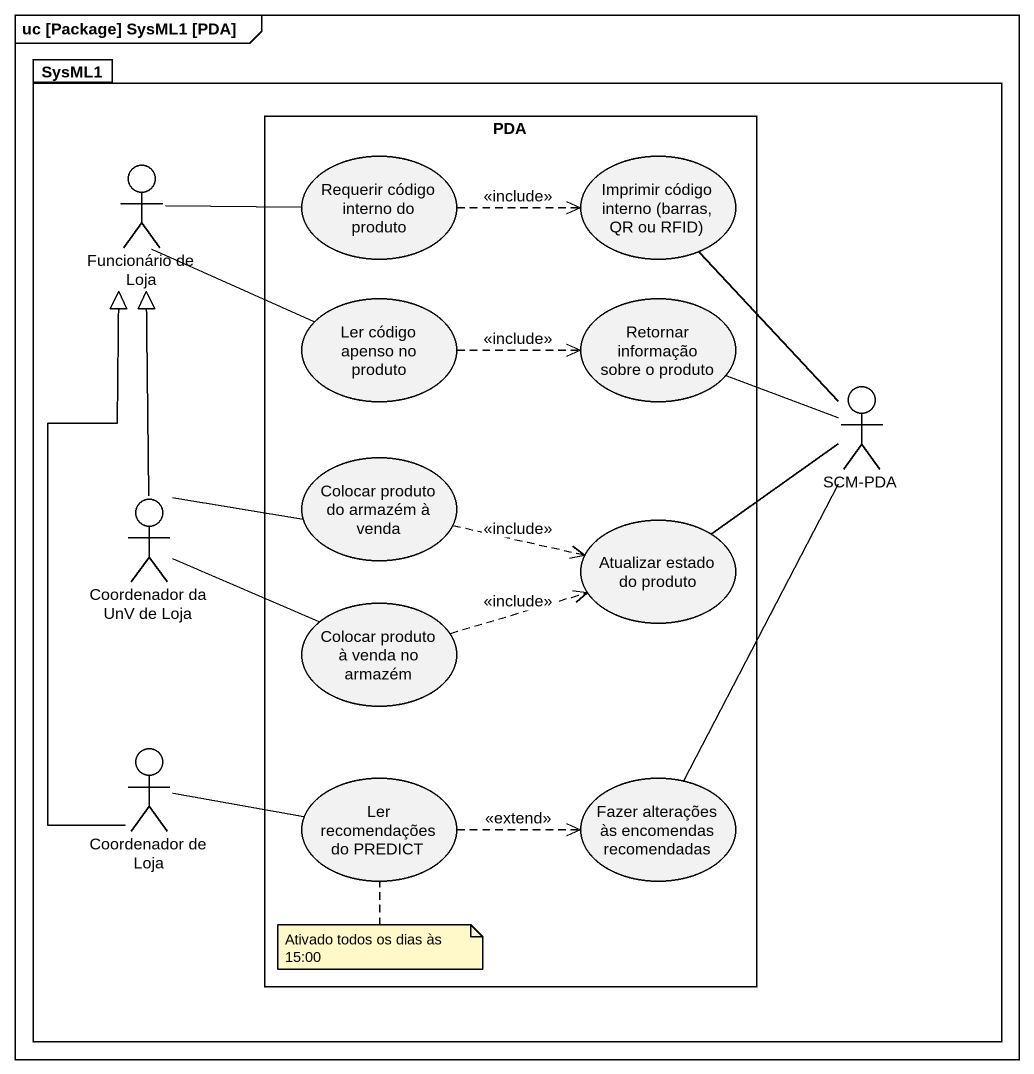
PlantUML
@startuml
mainframe uc [Package] SysML1 [PDA]
package SysML1 {
  rectangle PDA {
    usecase "Requerir código interno do produto" as Requerir_código_interno_do
    usecase "Imprimir código interno (barras, QR ou RFID)" as Imprimir_código_interno
    usecase "Ler código apenso no produto" as Ler_código_apenso_no_produto
    usecase "Retornar informação sobre o produto" as Retornar_informação_sobre_o
    usecase "Colocar produto do armazém à venda" as Colocar_produto_do_armazém
    usecase "Atualizar estado do produto" as Atualizar_estado_do_produto
    usecase "Colocar produto à venda no armazém" as Colocar_produto_à_venda_no
    usecase "Ler recomendações do PREDICT" as Ler_recomendações_do_PREDICT
    usecase "Fazer alterações às encomendas recomendadas" as Fazer_alterações_às
  }
  actor "Funcionário de Loja" as Funcionário_de_Loja
  actor "SCM-PDA" as SCM_PDA
  actor "Coordenador da UnV de Loja" as Coordenador_da_UnV_de_Loja
  actor "Coordenador de Loja" as Coordenador_de_Loja
}
Funcionário_de_Loja -right- Requerir_código_interno_do
Funcionário_de_Loja -right- Ler_código_apenso_no_produto
Requerir_código_interno_do .right.> Imprimir_código_interno : <<include>>
Imprimir_código_interno -- SCM_PDA
Ler_código_apenso_no_produto .right.> Retornar_informação_sobre_o : <<include>>
SCM_PDA -left- Retornar_informação_sobre_o
Colocar_produto_do_armazém .right.> Atualizar_estado_do_produto : <<include>>
Coordenador_da_UnV_de_Loja -up-|> Funcionário_de_Loja
Coordenador_da_UnV_de_Loja -right- Colocar_produto_do_armazém
Coordenador_da_UnV_de_Loja -right- Colocar_produto_à_venda_no
Atualizar_estado_do_produto -right- SCM_PDA
Colocar_produto_à_venda_no .right.> Atualizar_estado_do_produto : <<include>>
Coordenador_de_Loja -up-|> Funcionário_de_Loja
Coordenador_de_Loja -right- Ler_recomendações_do_PREDICT
Ler_recomendações_do_PREDICT .right.> Fazer_alterações_às : <<extend>>
Fazer_alterações_às -up- SCM_PDA
note bottom of Ler_recomendações_do_PREDICT : Ativado todos os dias às 15:00
@enduml
